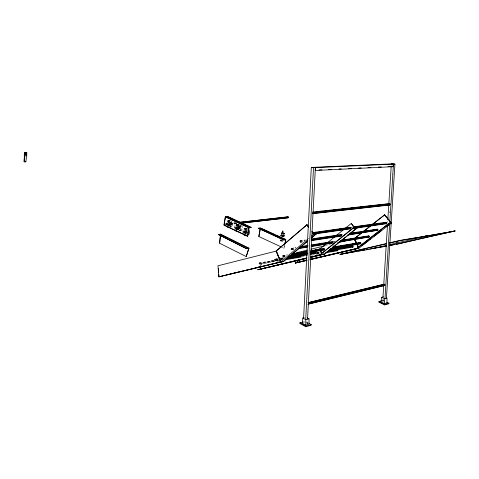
<?xml version="1.0" encoding="UTF-8"?>
<svg xmlns="http://www.w3.org/2000/svg" width="479" height="479" viewBox="0 0 479 479"><rect width="100%" height="100%" fill="white"/><g stroke="black" fill="none" stroke-linecap="round" stroke-linejoin="round"><path stroke-width="0.36" stroke-dasharray="2.4 1.8" d="M229.489 221.921C228.806 223.004 230.782 221.322 229.567 222.537M307.296 324.211L307.488 320.481M382.673 301.764L382.817 299.531M387.643 222.777L387.733 221.286M389.714 212.91L389.804 211.425M392.103 174.997L392.199 173.512M228.711 225.729C229.561 224.477 229.842 226.818 228.717 225.813M245.799 232.046C247.871 232.549 245.787 230.926 245.757 231.974M247.284 231.004L246.919 230.752L247.278 231.171M383.757 299.297L383.457 301.249L381.565 301.758M238.578 227.747L239.111 224.597M239.44 227.639L239.973 224.501M279.221 260.875L259.402 264.312L259.007 263.719L259.133 263.001L259.66 262.875L280.209 259.349M259.66 262.875L260.055 263.462L259.929 264.186L259.402 264.312M260.696 266.192L261.085 263.989L283.7 258.211M260.845 266.168L261.235 263.965M279.934 259.672L274.808 260.558L274.395 259.953L274.533 259.217L278.006 258.588M275.078 259.085L275.491 259.684L275.359 260.42L274.808 260.558M280.125 240.123L280.239 239.518M280.125 240.709L280.179 240.674A1.563 0.455 10.6 0 1 282.592 240.973A1.563 0.455 10.6 0 1 282.329 241.661L280.125 240.709L280.263 239.955M282.185 241.656L282.323 240.901L280.778 240.189M284.58 245.44L284.053 248.32L284.724 245.362M383.026 301.01L383.146 300.477L385.074 301.393M245.428 233.524C246.499 232.596 246.344 234.668 245.577 233.315M246.481 232.123L245.847 231.477M246.236 232.225C245.068 232.896 246.763 231.998 246.296 232.537M236.997 227.543L237.566 227.531L237.135 227.8M245.589 231.764L245.499 231.477L245.955 231.734M228.609 224.483C226.854 225.651 229.83 224.034 228.196 225.13M229.675 223.214L229.315 223.555L229.333 223.256M229.172 224.717L229.507 224.382L229.567 224.687M230.1 224.274C230.082 223.561 229.962 224.92 229.112 224.423M229.279 225.393L228.986 226.052M237.973 227.07C236.788 227.735 238.536 226.842 238.039 227.375M237.644 227.411L237.584 227.118M237.883 228.214L238.404 227.914L237.859 228.285M238.297 227.86L238.362 228.172M237.303 229.92C238.35 229.279 237.051 229.423 237.087 229.902M245.374 230.423C244.224 229.567 246.841 230.734 245.194 229.83M244.709 232.387C245.613 233.956 244.775 231.255 245.308 232.932M246.529 231.321C245.978 230.483 245.984 232.046 246.469 231.022M246.769 231.83L246.835 232.141M285.143 256.57L282.933 256.942L282.335 255.756L287.232 254.618M293.711 249.355L291.501 249.709L290.957 249.314L290.891 248.511L295.788 247.409M302.477 241.967L300.273 242.302L299.716 241.907L299.65 241.099L300.141 240.686L305.285 239.913M291.501 249.709L294.926 248.835M282.933 256.942L286.352 256.049M300.273 242.302L303.704 241.446M308.087 238.949L309.224 237.991M230.393 225.884C229.573 224.358 230.261 227.028 229.836 225.334M236.608 226.92C235.087 228.238 237.716 226.208 236.267 227.591M238.548 229.178C237.057 230.381 239.614 228.615 238.261 229.836M332.276 246.134L334.15 244.721M244.757 231.531C246.068 230.273 243.661 232.153 245.044 230.866M229.261 223.897L229.202 223.597L228.758 223.938M230.842 224.208C229.249 225.405 231.986 223.633 230.471 224.879M239.141 228.094C237.548 229.309 240.29 227.501 238.776 228.776M244.458 228.417L246.865 228.088M229.148 223.687C229.74 225.31 229.447 222.597 229.645 224.256M229.273 224.292L229.621 223.633M231.088 227.286L230.644 227.471M236.009 224.489L238.74 224.232A3.616 2.479 83.3 0 0 236.261 225.693A3.616 2.479 83.3 0 0 236.446 229.692M227.759 220.651L229.327 220.244M228.483 222.04C229.07 223.633 228.776 220.945 228.974 222.603M228.609 222.645L228.962 221.987M246.302 231.471L246.014 232.147M230.285 222.843C231.129 224.25 230.818 221.903 230.351 223.459M236.746 225.89C237.392 227.465 236.937 224.807 237.291 226.453M237.165 225.843L236.871 226.507M238.53 226.723C239.147 228.309 238.764 225.633 239.075 227.286M239.003 226.669L238.65 227.339M236.381 228.393C236.536 231.213 237.494 226.501 236.446 229.01M236.746 228.345L236.871 228.962M237.776 228.261L237.297 228.537L237.865 228.555M237.943 228.22L237.955 227.519L237.339 228.082M237.416 228.621L237.356 228.309M245.667 229.77L245.739 230.399M246.086 231.387L246.05 231.076M245.182 232.309L244.889 232.986M246.41 231.89L246.356 232.189M245.877 232.59L245.817 232.279M246.002 233.261L245.488 233.836M246.128 233.884L245.709 233.938M227.944 223.106C228.142 223.789 228.585 223.382 228.363 223.058M230.315 225.286L229.92 225.95M237.494 227.465L237.955 227.519M245.47 231.483L245.949 231.423M303.159 322.511L304.5 322.151M381.739 300.854L383.146 300.477M303.279 321.918L304.62 321.559M324.804 245.847L330.564 244.44M301.758 256.93L305.644 256.289M312.033 255.145L318.852 253.996M274.395 259.953L278.06 259.331M280.987 258.828L283.915 258.325M316.859 252.69L319.786 252.188M280.945 259.223L282.412 258.971M316.906 253.05L319.846 252.547M259.133 263.001L278.221 259.726M281.155 259.223L282.622 258.971M316.391 253.175L320.062 252.547M280.478 259.54L282.861 259.169M316.535 253.379L320.002 252.744M260.055 263.462L279.874 260.049M280.604 259.917L282.071 259.666M316.565 253.714L319.499 253.211M259.007 263.719L278.089 260.426M316.996 253.714L319.93 253.205M278.736 258.462L284.592 257.468M274.533 259.217L277.461 258.72M280.389 258.223L284.047 257.6M275.491 259.684L277.688 259.313M280.616 258.81L283.544 258.313M316.481 252.678L319.409 252.182M282.4 256.546L286.089 255.924M282.335 255.756L287.502 254.894M282.802 255.361L283.334 255.756L287.023 255.139M290.957 249.314L295.375 248.607M333.354 241.464L335.569 241.111M290.891 248.511L296.046 247.697M291.37 248.11L291.915 248.505L295.597 247.918M333.156 241.949L334.629 241.715M299.716 241.907L303.393 241.35M238.249 225.741C236.788 226.872 238.949 225.34 238.219 226.357M299.65 241.099L304.794 240.326M300.141 240.686L300.698 241.081L305.111 240.416M237.8 226.405L237.77 225.783M246.721 229.686C245.044 230.932 247.942 229.154 246.266 230.357M350.592 227.262L352.807 226.95M350.832 227.561L352.316 227.351M247.014 230.68L247.433 230.627M237.494 228.184L237.877 227.914M239.225 230.992L240.949 230.776M237.123 229.333L237.548 229.285M244.817 228.866L245.332 228.8M245.799 228.74L246.308 228.675M230.698 226.86L230.183 226.92A3.036 2.06 83.7 0 0 231.513 222.891A3.036 2.06 83.7 0 0 228.441 221.334A3.036 2.06 83.7 0 0 228.184 225.902M237.907 224.501L238.77 224.406A3.317 2.281 83.3 0 0 237.153 227.016A3.317 2.281 83.3 0 0 238.338 230.399M237.344 224.813L237.853 224.753M236.363 224.932L236.877 224.873M225.747 224.334L236.8 223.076M225.729 224.483L236.782 223.226M225.657 224.885L237.446 223.537M226.016 224.914L237.806 223.567M230.704 222.801L230.136 222.927L230.297 223.465M224.723 223.98L235.776 222.735M225.819 223.933L236.135 222.765M228.076 224.519L228.621 225.076M228.633 221.023L229.591 220.915M228.86 225.441L229.405 226.004M282.323 240.901L282.095 240.889A1.563 0.455 10.6 0 1 280.604 240.524A1.563 0.455 10.6 0 1 280.173 240.009M236.189 226.968L236.692 227.543M238.129 229.231L238.626 229.806M244.619 230.914L245.122 231.495M246.661 233.219L246.685 233.848M237.476 227.776L237.303 228.01M230.89 224.831L230.531 224.298M238.722 228.148L239.195 228.722M247.272 232.129L247.266 232.758M230.225 220.34L230.453 220.4A3.575 2.425 83.7 0 1 232.596 224.178A3.575 2.425 83.7 0 1 230.471 227.447M229.938 222.496L229.704 222.16M246.242 229.722L246.691 230.309M237.476 227.555L237.919 228.13M247.098 228.124L247.212 228.154A3.658 2.539 82.9 0 1 247.859 228.483M282.059 247.392L284.179 248.302M306.482 322.032L308.272 323.002M306.368 322.624L307.56 323.271M306.608 322.966L307.799 323.618M300.698 241.081L300.764 241.889M291.915 248.505L291.98 249.302M283.334 255.756L283.4 256.546M240.518 224.879A3.317 2.281 83.3 0 1 241.584 229.088A3.317 2.281 83.3 0 1 238.901 230.776M241.871 225.34A3.317 2.281 83.3 0 1 241.829 230.183A3.317 2.281 83.3 0 1 238.458 229.279A3.317 2.281 83.3 0 1 239.087 224.591M236.991 229.938A3.323 2.281 83.3 0 1 237.368 224.783A3.323 2.281 83.3 0 1 240.775 227.088A3.323 2.281 83.3 0 1 238.632 231.052M245.811 234.249A3.102 2.15 82.9 0 1 245.003 229.95A3.102 2.15 82.9 0 1 247.954 229.178M244.506 233.093A3.108 2.15 82.9 0 1 245.044 229.178A3.108 2.15 82.9 0 1 247.894 229.782M243.595 233.273A3.108 2.15 82.9 0 1 244.308 229.124A3.108 2.15 82.9 0 1 247.29 230.519M244.11 233.207A3.108 2.15 82.9 0 1 244.589 229.267A3.108 2.15 82.9 0 1 247.439 229.782M243.081 232.986A3.67 2.539 82.9 0 1 244.164 228.585A3.67 2.539 82.9 0 1 247.469 229.938M244.859 233.662A3.658 2.539 82.9 0 1 246.541 228.076M236.931 229.728A3.066 2.102 83.3 0 1 237.201 225.118A3.066 2.102 83.3 0 1 240.338 226.705A3.066 2.102 83.3 0 1 238.979 230.764M236.087 229.124A3.072 2.102 83.3 0 1 236.842 225.052A3.072 2.102 83.3 0 1 239.745 226.513A3.072 2.102 83.3 0 1 238.979 230.585M235.177 229.297A3.072 2.102 83.4 0 1 235.872 225.19A3.072 2.102 83.4 0 1 238.787 226.567A3.072 2.102 83.4 0 1 238.087 230.674M235.686 229.237A3.072 2.102 83.4 0 1 236.381 225.13A3.072 2.102 83.4 0 1 239.296 226.507A3.072 2.102 83.4 0 1 238.602 230.609M234.506 228.094A3.622 2.479 83.4 0 1 237.626 224.537A3.622 2.479 83.4 0 1 238.967 230.375M239.368 224.549A3.616 2.479 83.3 0 1 240.925 228.07A3.616 2.479 83.3 0 1 239.38 231.195M229.124 226.375A3.03 2.06 83.7 0 1 228.806 221.424A3.03 2.06 83.7 0 1 232.093 223.082A3.03 2.06 83.7 0 1 230.159 226.896M226.944 225.411A3.036 2.06 83.7 0 1 227.621 221.346A3.036 2.06 83.7 0 1 230.471 222.687A3.036 2.06 83.7 0 1 229.788 226.759M227.794 226.004A3.036 2.06 83.7 0 1 227.98 221.418A3.036 2.06 83.7 0 1 231.07 222.873A3.036 2.06 83.7 0 1 229.806 226.956M226.453 225.136A3.587 2.425 83.7 0 1 227.387 220.885A3.587 2.425 83.7 0 1 230.507 221.867A3.587 2.425 83.7 0 1 230.65 226.459M228.214 225.813A3.575 2.425 83.7 0 1 229.818 220.322M282.185 240.26A1.479 0.431 10.6 0 1 281.43 240.135M282.209 240.284A1.563 0.455 10.6 0 1 281.035 240.045M229.525 224.136L229.525 224.136"/><path stroke-width="0.72" d="M305.782 325.151L305.824 319.649L302.866 318.044L302.195 323.181L305.782 325.151L308.997 324.271L309.039 318.792L307.267 317.834M26.315 154.897L26.339 152.975L25.938 152.777L25.92 154.699L26.722 154.885L26.764 152.49L24.722 152.322L24.213 155.37L24.896 155.801L24.345 161.854L25.836 161.818L26.716 155.525L26.722 154.885L24.321 154.729L25.13 154.921L25.459 152.993L24.639 152.801L25.459 152.993M26.363 152.292L26.357 152.771L24.639 152.801M384.421 303.59L384.493 298.71L381.625 297.357L380.937 301.932L384.421 303.59L386.936 302.902L387.014 298.04L384.493 298.71M303.572 318.828L311.296 167.452L313.176 167.369L315.38 167.626L307.566 318.99M305.704 319.511L313.5 167.71L315.38 167.626M315.398 167.608L315.248 170.488L393.079 166.686L393.241 164.135L391.109 163.92L313.2 167.351L315.398 167.608L393.241 164.135M384.392 284.155L383.847 284.388L384.302 285.574L384.847 285.34L384.888 284.634L384.392 284.155L307.955 302.656M312.811 213.664L389.451 205.054L390.002 204.767L390.044 204.036L389.535 203.599L312.889 212.029M382.955 297.291L387.451 225.759M387.828 219.795L391.199 166.147M384.984 298.567L389.702 223.879M389.798 222.388L393.475 164.129L394.941 164.063L386.439 298.183M229.692 238.955L248.763 248.403L246.595 248.745L218.322 234.482L220.645 234.189L248.96 248.212L246.236 256.576L219.586 243.236L220.412 235.129M220.502 235.578L219.586 243.236M247.559 236.225L223.956 225.124L225.328 216.724L227.513 216.496L251.104 227.333L249.014 227.759L225.429 216.879L224.088 225.112L247.559 236.225L249.014 227.759M227.513 216.496L251.074 227.507M24.722 152.322L25.118 152.52L24.609 155.567L24.213 155.37M247.433 236.243L248.912 227.603L251.104 227.333M248.96 248.212L246.631 248.559L248.823 248.23L246.236 256.576M284.849 243.997L285.646 239.674L283.628 239.967L258.319 228.226L260.462 227.956L285.807 239.482L284.993 243.889M281.526 247.062L258.834 236.548L260.187 228.842M260.337 228.669L258.834 236.548M260.564 266.929L260.175 269.132L306.572 258.133M260.45 268.372L260.714 266.899M282.766 231.052C282.933 235.985 281.778 229.992 283.203 231.147M287.634 217.442L288.107 216.819L288.388 217.215L287.921 217.837L242.23 223.064M283.628 239.967L285.807 239.482M302.608 322.098L299.926 322.816L299.812 323.415L305.788 326.708L311.14 325.229L311.26 324.63L308.871 323.331M305.788 326.708L305.907 326.109L311.26 324.63M336.815 250.289L337.198 250.81L337.719 250.691L337.851 250.044L337.461 249.523L331.588 250.529M352.676 245.895L352.137 246.02L352.4 247.206L352.939 247.08L353.077 246.422L352.676 245.895L329.247 249.876M381.739 300.854L378.931 301.608L378.817 302.141L384.625 304.913L388.822 303.758L388.936 303.225L387.008 302.309M384.625 304.913L384.745 304.381L388.936 303.225M307.985 240.925L283.49 261.432L280.574 262.007L276.167 251.104L217.957 265.779L218.849 276.826L283.299 261.528L280.736 261.977L276.167 251.032L306.895 224.777L308.745 227.058M276.167 251.032L307.057 224.759M280.742 261.911L307.518 239.428M311.506 236.081L313.787 234.165L316.529 233.776L313.811 233.95L316.529 233.776L311.398 238.069M307.302 241.188L283.49 261.432L281.484 261.606L282.742 261.33M311.859 237.374L316.409 233.56M325.684 244.182L319.894 248.888L321.666 253.768M327.42 242.769L334.947 236.644M336.683 235.231L343.629 229.579M345.365 228.166L351.299 223.442L354.867 228.064M353.55 226.842L386.128 222.274L386.685 222.615L386.745 223.346L386.254 223.729L352.568 228.609L319.738 255.062L352.46 228.405L357.25 227.938L324.457 254.235L319.517 254.924L310.817 256.989M331.252 248.499L324.457 254.235M332.408 247.577L333.558 246.655M334.707 245.733L345.634 236.967M346.784 236.045L347.934 235.123M349.658 233.734L357.136 227.741M354.957 238.129L361.932 232.65M363.094 231.734L370.644 225.801M372.387 224.429L384.715 214.826L391.355 223.07L358.933 248.188L310.452 259.456M355.089 238.111L362.058 232.632M363.22 231.716L370.189 226.238M372.512 224.412L384.715 214.826M368.243 236.237L368.716 235.866L369.249 236.213L369.309 236.919L339.371 242.021M376.847 229.519L377.332 229.142L377.871 229.483L377.931 230.207L347.317 235.159M385.637 222.657L386.128 222.274M330.151 248.966L360.4 243.859L360.861 243.5L360.801 242.793L360.28 242.452L332.977 246.996M391.355 223.07L389.193 223.376L356.741 248.577L389.08 223.184L391.092 222.921L386.385 226.567M361.657 245.739L368.129 240.715M369.309 239.805L370.489 238.889M374.021 236.153L381.086 230.674M26.315 155.328L25.992 155.573L26.387 155.771M283.053 233.171L282.694 232.98M388.99 203.886L389.535 203.599M356.52 248.451L358.52 248.11L310.41 259.253M305.824 319.649L309.039 318.792M302.866 318.044L304.153 317.709M381.625 297.357L383.517 296.86M288.771 256.912L303.111 253.223M314.709 250.254L319.924 248.93M308.428 304.003L384.847 285.34M307.877 304.249L384.302 285.574M307.524 250.056L296.591 252.708L296.896 254.81M310.991 249.2L324.804 245.847M337.629 242.709L345.551 240.781M308.47 303.207L384.888 284.634M308.841 302.554L383.847 284.388M234.225 272.91L236.398 272.389M258.163 267.162L260.337 266.635M277.742 262.456L280.646 261.756M222.25 275.94L225.16 275.239M226.609 274.892L249.122 269.485M250.571 269.138L273.084 263.731M274.539 263.384L283.251 261.289L281.299 261.642M218.849 276.826L280.574 262.007M306.889 258.438L257.918 269.755L306.464 258.019M310.344 257.253L321.798 254.529M257.918 269.755L306.512 258.241M310.464 257.361L324.235 254.098L310.512 257.582M307.009 260.384L295.321 263.001L306.805 260.097M306.847 260.211L295.321 263.001L306.853 260.301M310.488 259.355L358.52 248.11M309.919 259.702L358.741 248.278L354.616 239.296M386.367 245.398L369.465 249.266L340.042 254.313L386.559 243.53M389.463 242.859L400.366 240.332L428.956 235.602L400.426 240.59L389.523 243.11M340.096 254.553L386.613 243.787M424.544 236.357L428.897 235.357M395.744 242.991L397.193 242.661M424.759 236.321L455.05 231.04L389.972 245.577M389.78 244.601L429.172 235.566L455.05 231.04M428.25 236.919L396.492 244.404M429.693 236.584L454.996 230.806M340.042 254.313L356.927 251.283M358.4 251.02L365.004 249.828M366.471 249.565L367.944 249.302M371.806 248.607L378.326 247.439M379.775 247.176L386.296 246.002M389.918 245.356L394.265 244.571M386.349 246.23L369.632 249.002M219.627 276.455L221.567 276.329L219.639 276.509M257.876 269.545L260.319 269.102M295.28 262.803L297.387 262.426L297.214 260.342M319.637 254.864L321.343 254.565M322.062 254.439L323.78 254.139M319.517 254.924L321.229 254.624M321.948 254.499L324.235 254.098M284.879 259.858L301.028 257.055M325.241 252.852L337.719 250.691M286.813 258.211L288.286 257.959M289.753 257.708L291.22 257.457M292.687 257.205L294.154 256.954M295.621 256.702L299.291 256.073M328.654 251.032L330.121 250.78M286.334 258.534L307.56 254.882M310.488 254.379L316.344 253.373M327.325 251.487L352.939 247.08M285.741 259.031L301.153 256.373M326.84 251.942L337.851 250.044M288.256 256.846L307.29 253.607M310.949 252.984L316.074 252.116M289.172 256.726L307.476 253.619M310.404 253.116L315.529 252.247M330.175 249.757L352.137 246.02M287.933 257.558L306.967 254.307M310.626 253.678L316.481 252.678M328.193 250.679L353.077 246.422M290.777 255.301L307.009 252.571M310.697 251.948L324.714 249.589M330.612 248.595L360.861 243.5M289.573 255.822L307.279 252.828M310.967 252.205L324.247 249.966M320.044 248.864L321.547 253.828M291.657 253.882L307.153 251.301M310.841 250.685L324.127 248.475M294.878 253.66L296.357 253.415M297.83 253.169L299.309 252.918M300.782 252.673L302.261 252.427M303.734 252.182L305.213 251.936M314.805 250.331L316.278 250.086M317.757 249.84L319.23 249.589M320.708 249.343L322.181 249.098M340.635 246.014L342.108 245.769M343.587 245.523L345.06 245.278M346.539 245.032L348.011 244.781M349.49 244.535L350.963 244.29M352.442 244.045L353.915 243.799M355.394 243.554L356.867 243.302M358.346 243.057L359.819 242.811M291.454 254.397L306.943 251.804M310.631 251.188L324.648 248.841M332.031 247.607L360.801 242.793M298.609 248.242L307.446 246.829M311.128 246.236L333.222 242.703M339.114 241.757L369.309 236.919M298.13 248.643L306.967 247.224M311.386 246.517L332.743 243.087M300.207 246.709L307.572 245.541M311.26 244.961L332.618 241.578M341.461 240.183L368.716 235.866M304.147 246.41L305.626 246.176M315.936 244.535L317.409 244.302M318.882 244.068L320.355 243.835M321.828 243.601L323.307 243.368M324.78 243.134L326.253 242.901M327.726 242.667L329.199 242.434M343.198 240.213L344.67 239.979M346.143 239.745L347.616 239.512M349.089 239.272L350.562 239.039M352.035 238.805L353.508 238.572M354.981 238.338L356.454 238.105M357.933 237.871L359.406 237.638M361.615 237.285L363.088 237.051M364.561 236.818L366.034 236.584M300.016 247.218L308.117 245.925M311.063 245.458L333.156 241.949M340.521 240.775L369.249 236.213M311.787 240.219L341.922 235.656M348.532 234.656L377.931 230.207M311.296 240.632L341.431 236.051M311.901 238.925L342.042 234.417M350.131 233.207L377.332 229.142M315.092 238.782L316.559 238.56M318.032 238.344L319.499 238.123M324.648 237.35L326.115 237.129M327.588 236.907L329.061 236.686M334.204 235.913L335.677 235.692M337.144 235.476L338.617 235.255M353.322 233.045L354.789 232.824M356.262 232.608L357.735 232.387M362.878 231.614L364.351 231.393M365.818 231.171L367.291 230.95M369.495 230.621L370.968 230.399M372.434 230.177L373.907 229.962M311.721 239.422L341.856 234.896M349.209 233.794L377.871 229.483M312.727 233.872L350.472 228.501M354.173 227.974L386.745 223.346M315.182 233.872L350.718 228.8M312.829 232.56L350.592 227.262M321.954 231.626L323.433 231.417M325.654 231.106L327.133 230.896M328.618 230.686L330.097 230.477M332.318 230.165L333.803 229.956M338.982 229.225L340.467 229.022M345.646 228.291L347.131 228.082M356.017 226.83L357.496 226.621M359.717 226.31L361.202 226.1M362.681 225.89L364.16 225.681M366.381 225.369L367.866 225.16M373.051 224.429L374.53 224.22M376.751 223.909L378.23 223.699M379.715 223.489L381.194 223.28M383.416 222.969L384.894 222.759M312.655 233.057L350.412 227.729M353.37 227.315L386.685 222.615M351.299 223.442L354.723 228.082M258.283 228.393L260.307 228.142M240.488 222.657L288.388 217.215M241.135 223.112L288.298 217.723M312.637 213.43L390.002 204.767M239.464 222.316L288.107 216.819M239.087 222.436L287.729 216.933M316.014 211.94L318.224 211.694M320.433 211.449L322.648 211.203M324.858 210.964L327.067 210.718M328.546 210.556L331.492 210.227M332.965 210.065L335.18 209.82M337.39 209.58L339.599 209.335M341.814 209.089L344.024 208.844M346.233 208.605L348.449 208.359M350.658 208.114L352.867 207.868M355.083 207.629L357.292 207.383M359.501 207.138L361.717 206.892M363.926 206.653L366.136 206.407M367.609 206.245L370.56 205.916M372.033 205.754L374.979 205.431M376.458 205.269L379.404 204.94M380.877 204.778L383.092 204.539M385.302 204.293L387.511 204.048M312.679 212.61L390.044 204.036M318.984 169.937L321.954 169.794M328.63 169.47L331.6 169.327M339.018 168.967L341.24 168.859M348.664 168.5L351.628 168.357M358.304 168.039L361.274 167.895M367.95 167.572L370.92 167.428M378.338 167.069L381.302 166.926M387.984 166.602L393.079 166.686M24.321 154.729L26.327 154.687M25.118 152.52L26.764 152.49M25.04 152.999L26.758 152.969L26.339 152.975M282.412 233.387L282.089 233.507L282.873 233.501M394.941 164.063L391.343 163.914L393.475 164.129M311.296 167.452L313.5 167.71M282.748 232.92L282.161 232.956L282.52 233.075M282.526 233.153L283.131 233.195M260.971 228.447L274.311 234.518M275.641 235.123L285.646 239.674M258.319 228.226L283.664 239.787M225.328 216.724L248.912 227.603M378.931 301.608L384.745 304.381M221.148 234.716L228.381 238.303M218.322 234.482L246.631 248.559M24.896 155.801L24.501 155.603L23.95 161.651L24.345 161.854M25.441 161.615L25.836 161.818M299.926 322.816L305.907 326.109M385.697 223.382L386.254 223.729M376.907 230.237L377.452 230.579M368.303 236.943L368.836 237.291M359.879 243.518L360.4 243.859M388.942 204.611L389.451 205.054M384.583 214.843L391.229 223.088L389.193 223.376M308.656 227.118L306.895 224.777L308.614 227.124M312.063 231.818L313.787 234.165M354.807 239.207L356.574 243.057M357.166 244.338L358.639 247.547M354.688 239.261L358.4 247.344M354.502 239.35L358.214 247.433M276.335 251.008L280.814 261.666M320.798 250.954L321.559 253.044M297.357 260.474L297.531 262.6M218.358 268.635L218.646 272.246M218.819 274.407L218.993 276.569M244.937 234.83A3.108 2.15 82.9 0 1 244.41 234.476M246.056 234.938A3.108 2.15 82.9 0 1 245.499 234.991M246.422 235.393A3.67 2.539 82.9 0 1 243.416 233.848M247.978 231.752A3.67 2.539 82.9 0 1 247.978 232.704M248.439 229.028A3.658 2.539 82.9 0 1 249.361 232.974A3.658 2.539 82.9 0 1 247.218 235.363M237.039 230.986A3.072 2.102 83.4 0 1 235.524 229.956M237.937 231.375A3.622 2.479 83.4 0 1 235.458 230.591M228.764 227.07A3.036 2.06 83.7 0 1 228.226 226.926M229.645 227.453A3.587 2.425 83.7 0 1 227.226 226.687M283.813 235.446A1.485 0.425 10.5 0 1 283.43 235.955A1.485 0.425 10.5 0 1 281.466 235.56A1.485 0.425 10.5 0 1 281.508 234.985M283.269 238.392A1.485 0.431 10.6 0 1 283.442 238.752M283.772 235.674A1.485 0.425 10.5 0 1 283.388 236.183A1.485 0.425 10.5 0 1 281.424 235.788A1.485 0.425 10.5 0 1 281.466 235.213M283.34 238.392A1.563 0.455 10.6 0 1 283.52 238.77M283.837 235.674A1.563 0.449 10.5 0 1 283.436 236.207A1.563 0.449 10.5 0 1 281.365 235.794A1.563 0.449 10.5 0 1 281.413 235.183M283.879 235.446A1.563 0.449 10.5 0 1 283.478 235.979A1.563 0.449 10.5 0 1 281.407 235.566A1.563 0.449 10.5 0 1 281.454 234.955M282.891 233.057A1.485 0.419 10.5 0 1 284.263 233.89A1.485 0.419 10.5 0 1 281.826 233.584A1.485 0.419 10.5 0 1 282.514 233.016M220.508 234.207L218.292 234.662L220.508 234.207M224.346 224.1L224.543 225.082L224.92 224.968L225.01 224.417L224.346 224.1M282.466 232.956L282.43 232.968A1.563 0.443 10.5 0 0 281.862 233.638A1.563 0.443 10.5 0 0 284.424 233.854A1.563 0.443 10.5 0 0 282.49 232.986M358.711 248.02L356.633 248.385L358.711 248.02M313.949 234.141L312.08 231.656L313.949 234.141"/></g></svg>
